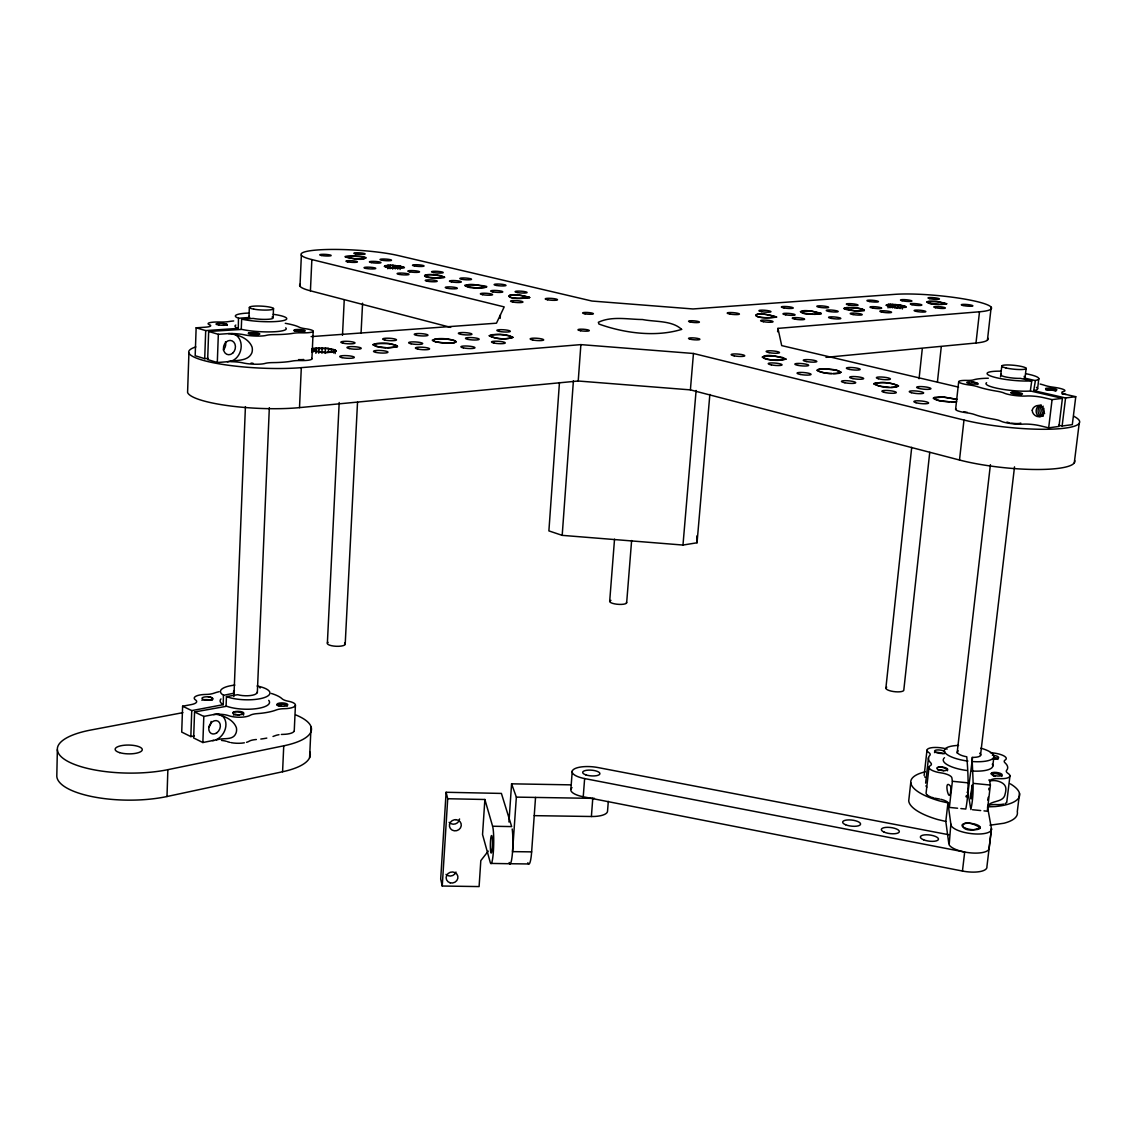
<?xml version="1.0" encoding="UTF-8"?>
<svg xmlns="http://www.w3.org/2000/svg" width="1136" height="1136" viewBox="0 0 1136 1136"><rect width="100%" height="100%" fill="white"/><g stroke="black" fill="none" stroke-linecap="round" stroke-linejoin="round"><path stroke-width="1.5" d="M988.888 789.903L988.888 788.242M57.368 749.703L56.8 776.271A70.815 23.686 0.6 0 0 94.913 797.145A70.815 23.686 0.6 0 0 166.992 796.521L282.58 771.756A67.791 22.18 1.6 0 0 309.844 751.989M166.992 796.521L167.872 769.668L283.744 745.812A67.975 21.584 1.7 0 0 295.658 714.871M188.917 352.941L187.582 392.445A70.318 13.49 2.8 0 0 228.308 405.694A70.318 13.49 2.8 0 0 299.506 407.625L578.224 381.014L690.39 389.875L959.494 460.023A71.014 13.589 6.1 0 0 1036.344 469.495A71.014 13.589 6.1 0 0 1074.642 460.449M219.049 691.71A39.561 12.184 1.8 0 0 216.081 692.491L213.895 693.216A12.269 3.72 1.6 0 1 207.632 694.38L205.687 694.451A13.121 4.019 1.6 0 0 195.491 699.904L196.201 700.472A12.468 3.834 1.4 0 1 191.231 704.604L182.612 706.209L181.717 732.081L190.834 736.582L194.213 735.915M233.689 320.948A41.095 6.83 3 0 0 230.622 321.289L228.379 321.616A12.737 2.087 2.9 0 1 221.903 322.042L219.887 322.013A13.632 2.258 2.9 0 0 209.407 324.711L210.16 325.052A12.95 2.144 2.8 0 1 205.062 327.211L196.145 327.807L195.179 355.738L204.707 358.664L208.215 358.394M190.834 736.582L191.743 710.611L182.612 706.209M204.707 358.664L205.701 330.604L196.145 327.807M268.721 700.344A24.722 7.611 1.8 0 1 256.736 708.608A24.722 7.611 1.8 0 1 226.689 706.251L194.568 711.974L193.645 737.974L202.861 742.532L214.079 740.289M208.669 331.471L207.661 359.558L217.303 362.526L228.918 361.617A14.257 11.587 -74.5 0 0 241.187 346.693A14.257 11.587 -74.5 0 0 229.983 333.501L218.339 334.311L208.669 331.471L241.897 329.397A25.674 4.274 3 0 0 272.399 331.84A25.674 4.274 3 0 0 285.732 327.864M202.861 742.532L203.813 716.418L194.568 711.974M217.303 362.526L218.339 334.311M191.743 710.611L223.238 704.675L223.437 695.189A24.751 7.526 1.9 0 1 234.825 685.107M205.701 330.604L238.276 328.389L238.489 318.194A25.702 4.175 3 0 1 248.699 313.053M226.092 706.01L226.447 696.609L237.651 694.692A11.687 3.564 1.9 0 0 250.417 695.544A11.687 3.564 1.9 0 0 256.906 692.349M241.258 329.241L241.656 319.102L253.243 318.435A12.141 1.974 3 0 0 268.423 319.273A12.141 1.974 3 0 0 272.044 317.058M233.917 696.595L245.419 406.617M248.926 318.208L249.352 307.6M257.332 692.818L269.331 407.668M273.137 317.342L273.506 308.481M299.989 286.229L301.367 255.273M282.58 771.756L283.744 745.812M299.506 407.625L301.31 367.652L580.879 344.62L693.457 353.481L963.981 420.05A71.298 12.595 6 0 0 1051.609 429.152A71.298 12.595 6 0 0 1073.761 416.259M450.694 327.381L310.426 290.816L311.86 259.576A54.571 7.554 3.5 0 1 322.226 249.679A54.571 7.554 3.5 0 1 398.111 255.529L591.927 301.04L693.003 308.964L895.026 294.338A55.011 7.597 5.3 0 1 971.635 300.401A55.011 7.597 5.3 0 1 979.502 311.775L975.994 343.015L825.986 357.343M294.252 730.803L295.431 705.229M311.96 352.259L312.116 348.766L316.135 348.099L328.574 348.511L336.142 350.669L333.601 352.16L325.208 352.529L311.747 350.271L317.881 351.89M311.903 358.877L313.167 331.286M313.635 351.862L313.792 348.369M315.893 353.324L316.135 348.099M318.747 353.197L318.989 347.971M321.914 353.225L322.155 347.999M325.18 353.41L325.421 348.184M328.403 351.99L328.574 348.511M309.588 757.755L311.051 726.642M331.229 352.43L331.4 348.951M333.53 352.969L333.686 349.49M335.148 353.552L335.319 350.073M327.381 642.976L339.195 402.513M342.49 335.333L344.236 299.975M345.188 644.424L357.528 402.201M361.049 333.246L362.583 303.184M387.83 268.778L388.015 265.313L400.284 266.037L404.345 267.599L393.141 268.181L384.28 266.406L388.015 265.313M390.088 268.721L390.273 265.256M392.616 268.778L392.8 265.313M392.886 268.792L393.07 265.327M395.243 268.934L395.427 265.469M397.799 269.189L397.983 265.71M400.099 269.502L400.284 266.037M446.107 792.275L447.712 798.736L484.873 799.488L492.612 826.241L511.669 826.596L501.402 793.425L446.107 792.275L440.697 879.008L442.245 886.023L479.094 886.577L480.812 860.619L488.253 851.12M442.245 886.023L447.712 798.736M500.181 318.336L500.408 314.885M484.873 799.488L482.544 834.52L490.184 862.181A19.298 2.286 -88.8 0 0 493.393 851.262A19.298 2.286 -88.8 0 0 492.612 826.241M508.956 822.01L511.583 783.826L571.181 784.862M511.583 783.826L516.355 797.117L512.549 851.631L531.634 851.872L535.539 797.429M559.452 382.548L548.887 530.895L562.192 535.354L682.977 545.053L697.035 542.781L709.858 394.433M562.192 535.354L573.41 380.773M578.224 381.014L580.879 344.62M570.883 789.193L572.246 771.103M1010.33 783.84A54.883 17.438 7.4 0 1 995.25 806.56L987.525 806.872L991.458 828.755L986.928 866.598A20.42 7.057 7.8 0 1 962.448 871.042L583.237 796.776L584.628 778.572A19.198 6.347 4.5 0 1 573.339 769.612A19.198 6.347 4.5 0 1 597.891 767.538L948.773 834.733M534.232 815.648L591.387 816.5L592.779 798.31L594.44 798.367M609.677 601.384L614.533 539.16M608.314 801.349L607.533 811.175A19.127 6.603 4.5 0 1 593.035 816.5L591.387 816.5M626.66 602.747L631.616 540.537M690.39 389.875L693.457 353.481M682.977 545.053L696.112 390.472M777.635 331.769L777.947 328.375L979.502 311.775M888.025 307.899L888.38 304.434L900.45 305.144L906.23 306.848L896.915 307.572L885.966 305.257L888.38 304.434M889.999 307.828L890.354 304.349M892.356 307.856L892.711 304.391M894.941 308.012L895.296 304.547M897.298 308.239L897.667 304.775L905.42 306.337M897.568 308.268L897.937 304.803M900.095 308.609L900.45 305.144M902.311 309.02L902.68 305.541M885.853 688.373L911.711 447.343M919.067 378.742L922.276 348.823M929.745 452.327L903.83 689.836A9.06 2.584 6.5 0 1 893.208 691.497A9.06 2.584 6.5 0 1 886.719 687.138M937.427 381.952L941.275 346.764M910.745 782.633L908.729 800.823A54.784 17.778 7.5 0 0 937.74 819.539L945.805 821.442L948.816 843.622M955.617 409.301L958.685 381.71M924.136 775.505L926.976 750.214M959.494 460.023L963.981 420.05M925.641 783.13L928.51 757.627M929.007 767.269L926.096 793.056A13.291 4.274 7.2 0 0 926.678 794.447M987.44 340.133L991.174 307.189M945.805 821.442L947.935 802.911L939.855 801.022A54.883 17.438 7.4 0 1 925.229 771.841M947.154 749.078A12.226 3.706 7.1 0 1 945.947 748.809L945.308 748.652A13.064 3.99 7 0 0 930.881 747.829A13.064 3.99 7 0 0 928.013 751.961L928.95 752.643A12.354 3.806 6.9 0 1 929.745 755.454L929.007 756.406A39.93 12.297 7.3 0 0 929.631 761.617L930.64 762.753A12.496 3.891 6.9 0 1 930.938 765.195L930.228 765.707A13.334 4.161 7.1 0 0 940.722 772.821L942.667 773.147A12.695 4.004 7.1 0 1 951.883 777.876L952.38 781.284L949.369 807.412L957.577 808.236M957.108 753.111L990.407 464.681M1000.546 376.74L1001.767 366.19M947.935 802.911L950.846 824.097L949.156 844.9A20.448 6.93 7.7 0 0 971.82 852.98A20.448 6.93 7.7 0 0 989.186 847.712L991.458 828.755M960.857 808.562L965.785 809.045C969.178 791.948 968.199 773.147 966.764 756.789A11.8 3.593 7.2 0 1 958.244 750.882M979.715 753.211A11.8 3.593 7.2 0 1 972.601 757.371L968.014 792.388L970.556 807.838M970.84 809.556C974.802 792.076 972.473 774.709 972.118 757.357M962.448 871.042L964.691 852.043L584.628 778.572M980.496 755.412L1014.519 466.853M1025.098 377.109L1026.149 368.32M986.602 382.733A25.943 4.303 5.8 0 0 999.538 388.768A25.943 4.303 5.8 0 0 1030.309 391.04L1031.758 380.858L1020.426 378.387A12.269 1.988 5.8 0 1 1005.729 376.967A12.269 1.988 5.8 0 1 1001.469 374.241M1058.724 425.205L1062.132 426.014L1072.313 424.637L1075.764 396.691L1065.568 397.955L1033.717 390.642L1035.436 380.418A25.958 4.203 5.8 0 0 1025.751 373.687M988.916 780.105A13.845 1.306 -85.1 0 1 989.555 780.617L990.393 785.061L987.269 811.203L983.989 810.877M992.765 766.161L993.872 756.817M1037.594 388.796L1038.787 378.714M1048.67 427.846L1052.078 399.616L1062.401 398.353L1058.979 426.44L1048.67 427.846L1039.965 425.744A13.263 2.386 6.1 0 0 1024.53 424.083L1022.94 424.154A13.93 2.485 6 0 1 1000.887 421.144L999.865 420.703A13.149 2.371 5.9 0 0 993.531 419.156L990.251 418.573A41.393 7.299 5.9 0 1 976.733 415.293L974.631 414.569A13.021 2.329 5.8 0 0 967.119 412.851L965.032 412.553A13.675 2.414 5.8 0 1 955.93 408.832M1006.794 802.016L1009.975 775.732M1062.132 426.014L1065.568 397.955M1019.517 793.468L1017.288 811.7A54.784 17.778 7.5 0 1 1003.912 823.245L989.939 825.219M1074.301 462.806L1079.2 423.288M988.263 797.245L987.709 800.099M966.566 795.498L966.182 796.961M989.74 781.213C994.142 779.239 1005.417 781.71 1005.857 788.313A10.806 5.68 -71.3 0 1 1005.204 793.695C1003.784 802.825 992.821 799.9 987.866 805.538M864.311 310.469L862.764 309.219L856.203 308.012L846.448 307.629L843.878 308.481L854.84 310.852L864.311 310.469L857.992 311.008M990.351 780.304L990.521 780.077A12.766 4.004 7.6 0 1 998.956 778.629L999.595 778.657A13.405 4.161 7.5 0 0 1008.086 773.431L1007.178 772.75A12.61 3.891 7.7 0 1 1006.652 770.279L1007.305 769.299A39.93 12.297 7.3 0 0 1006.184 764.031L1005.09 762.895A12.468 3.791 7.6 0 1 1004.962 760.14L1005.232 759.97A13.121 3.99 7.4 0 0 1003.287 755.582A13.121 3.99 7.4 0 0 990.436 752.714M455.564 342.362C456.473 338.4 431.069 336.881 433.327 341.112C440.001 343.171 447.186 343.484 454.102 342.745C457.822 341.979 448.223 343.768 446.917 343.086M905.875 307.302L899.996 307.728M864.354 310.398C857.311 305.073 827.548 308.197 856.7 310.966M312.116 348.766L327.324 348.369L334.737 349.831L336.242 351.01L335.447 351.649M455.706 342.263L456.303 341.68L454.599 340.559L447.243 339.167L435.713 338.997L432.262 340.218L435.855 341.879L445.355 343.029M273.009 736.483L275.153 735.702A12.425 4.004 2 0 1 278.987 734.722M396.805 346.863L397.501 346.253L395.882 345.103L388.498 343.668L376.641 343.498L372.92 344.762L376.399 346.48L386.041 347.659M396.72 346.906L387.632 347.715M444.119 277.511C440.569 272.455 408.25 275.168 435.23 277.979M335.347 351.691L325.862 352.543M384.749 265.781C384.536 268.281 392.46 267.769 395.001 268.281M385.274 265.639L392.289 265.299M444.048 277.553L436.565 278.036M203.813 716.418L215.059 714.274A13.817 10.65 -62.4 0 1 225.936 724.385A13.817 10.65 -62.4 0 1 215.272 739.99M182.868 712.655L91.065 729.979A71.014 23.061 0.8 0 0 68.643 761.816A71.014 23.061 0.8 0 0 167.872 769.668M223.607 695.289L234.3 693.13A11.687 3.564 1.9 0 1 234.456 690.518M213.582 714.587L217.303 714.26A12.652 3.976 1.6 0 1 228.279 715.538L228.734 715.708A13.305 4.146 1.7 0 0 250.09 715.339L251.141 714.828A12.567 3.948 1.9 0 1 257.46 713.607L260.669 713.323A39.561 12.184 1.8 0 0 274.145 710.71L276.289 709.957A12.453 3.891 2.1 0 1 283.744 708.694L284.44 708.679A13.078 4.047 2.1 0 0 295.161 705.868A13.078 4.047 2.1 0 0 289.453 701.452L287.649 701.082A12.226 3.749 2.2 0 1 282.111 698.796L280.904 697.788A39.561 12.184 1.8 0 0 271.376 693.457M1033.717 390.642L1034.229 390.543A25.943 4.303 5.8 0 0 1036.43 387.348M216.323 740.132C222.812 737.108 233.093 741.325 236.089 732.89A10.863 10.224 6.9 0 0 236.316 727.48C233.363 719.798 224.317 715.936 216.763 714.359M227.385 361.745C235.535 359.729 247.833 361.986 251.837 352.913A11.332 11.005 25.6 0 0 252.064 347.062C248.656 338.13 237.325 334.14 228.45 333.629M231.744 333.643L232.298 333.572A13.163 2.229 2.9 0 1 243.729 334.694L244.197 334.793A13.817 2.329 3 0 0 266.349 335.347L267.443 335.106A13.064 2.215 3.1 0 1 273.961 334.637L277.283 334.595A41.095 6.83 3 0 0 291.214 333.615L293.429 333.26A12.936 2.187 3.2 0 1 301.139 332.82L301.864 332.834A13.589 2.272 3.2 0 0 312.911 331.641A13.589 2.272 3.2 0 0 306.89 328.943L305.016 328.673A12.695 2.102 3.2 0 1 299.222 327.196L297.944 326.586A41.095 6.83 3 0 0 287.976 323.803L285.278 323.306M212.602 740.615L214.321 740.416M1031.758 380.858L1031.516 380.887A25.958 4.203 5.8 0 1 992.239 376.57A25.958 4.203 5.8 0 1 1001.072 371.16M1062.813 393.752L1075.764 396.691M311.108 336.611L496.46 323.192L504.199 306.905L311.86 259.576M238.674 318.25L249.735 317.441A12.141 1.974 3 0 1 249.352 316.206M988.32 378.231L985.523 378.302A41.507 6.887 5.8 0 0 974.944 379.467L973.538 379.864A12.808 2.116 5.7 0 1 967.418 380.418L966.75 380.404A13.703 2.286 5.7 0 0 958.713 381.838A13.703 2.286 5.7 0 0 968.142 384.82L970.243 385.104A13.05 2.201 5.7 0 1 977.784 386.765L979.899 387.447A41.507 6.887 5.8 0 0 993.46 390.614L996.755 391.182A13.192 2.229 5.8 0 1 1003.116 392.658L1004.139 393.084A13.959 2.343 5.9 0 0 1026.277 396.024L1027.867 395.953A13.305 2.258 6 0 1 1043.345 397.6L1052.078 399.616M1045.702 389.506L1050.246 389.776A5.652 1.69 7.3 0 1 1055.827 391.295M509.595 863.729L528.538 863.956M516.355 797.117L592.793 798.367M490.738 863.417L509.766 863.729M967.02 792.246L967.943 792.275M949.511 401.832L939.032 400.568L933.38 398.026L943.42 396.961L957.265 399.46M951.073 401.888C968.397 400.823 940.423 403.905 933.409 398.381L934.502 397.344L941.545 396.876L956.711 399.261M324.229 352.472L319.372 352.089M831.751 373.474C817.111 373.346 809.471 367.283 830.132 369.314C837.26 369.243 847.797 374.056 833.256 373.531M889.36 387.348L879.179 386.112L873.911 383.698C881.635 381.398 890.88 382.704 898.335 385.729L896.389 387.149L890.894 387.404M813.191 314.345L804.572 313.366L800.369 311.591L811.928 311.207L821.229 313.706L814.498 314.402M939.387 304.519L931.094 303.582L926.635 301.935L937.228 301.594L946.629 303.923L940.608 304.562M476.935 288.019C436.934 282.282 510.731 285.846 478.284 288.075M898.746 307.686C886.407 307.671 880.386 302.985 897.397 304.746M356.164 258.937C318.904 253.782 389.847 257.134 357.457 258.994M393.581 265.355L404.402 267.457L396.308 268.352M972.899 761.574L973.822 761.631A24.978 7.611 7.2 0 0 993.617 757.556A24.978 7.611 7.2 0 0 980.879 748.184M971.805 770.989L972.714 771.046A24.949 7.682 7.3 0 0 992.296 764.159M1051.964 390.244L1045.688 389.605M298.796 331.329L294.11 330.846L300.373 331.13A5.566 1.69 2 0 1 304.604 332.252M952.38 781.284L968.838 782.931M973.907 783.428L990.393 785.061M972.473 809.727L980.695 810.55M967.9 761.077L967.56 761.035A24.978 7.611 7.2 0 1 944.754 752.202A24.978 7.611 7.2 0 1 958.571 745.415M966.807 770.492L966.466 770.449A24.949 7.682 7.3 0 1 943.462 759.033M230.679 361.603L231.233 361.688A13.121 2.371 2.8 0 1 242.621 362.81L243.09 362.924A13.788 2.471 2.9 0 0 265.185 363.406L266.278 363.137A13.036 2.357 3 0 1 272.782 362.611L276.105 362.554A40.981 7.242 2.9 0 0 289.992 361.447L292.193 361.063A12.908 2.315 3.1 0 1 299.89 360.552L300.614 360.566A13.547 2.4 3.1 0 0 311.718 358.365M939.699 799.062L937.768 798.722A13.291 4.274 7.2 0 1 935.056 798.21M1065.994 394.448L1064.418 394.107A14.2 11.573 83.9 0 0 1061.99 393.865M1034.924 380.503L1024.147 377.961A12.269 1.988 5.8 0 0 1024.118 376.371M1030.551 391.011L1062.401 398.353M958.557 387.135L781.696 345.6L777.947 328.375M241.656 319.102L242.295 319.244A25.702 4.175 3 0 0 281.359 320.963A25.702 4.175 3 0 0 273.222 314.303M238.276 328.389L238.106 328.332A25.674 4.274 3 0 1 235.819 325.081M227.257 741.567L227.711 741.737A13.263 4.274 1.6 0 0 229.841 742.362M226.447 696.609L227.058 696.837A24.751 7.526 1.9 0 0 264.716 697.461A24.751 7.526 1.9 0 0 257.091 686.002M223.238 704.675L223.068 704.576A24.722 7.611 1.8 0 1 220.966 698.938M1063.765 393.837L1063.466 393.652A13.107 2.173 6.1 0 1 1063.012 391.622L1063.339 391.551A13.788 2.272 6 0 0 1053.583 387.234L1051.567 386.95A12.879 2.102 6 0 1 1045.234 385.516L1043.075 384.834A41.507 6.887 5.8 0 0 1040.107 384.025M991.316 828.74L991.501 829.323A20.491 6.788 7.6 0 1 973.24 833.824A20.491 6.788 7.6 0 1 951.343 825.929L950.846 824.097M696.95 535.865L697.035 542.781M344.591 643.075A8.989 2.57 2.6 0 1 336.242 646.285A8.989 2.57 2.6 0 1 328.006 642.351M626.419 602.151A8.52 2.258 4.5 0 1 616.834 604.21A8.52 2.258 4.5 0 1 610.941 600.362M459.569 818.957A5.936 5.538 -16.9 0 1 449.132 822.35M455.976 872.065A5.907 5.467 -16.6 0 1 446.008 874.379M512.18 828.996A19.269 2.428 -88.8 0 1 512.364 853.889A19.269 2.428 -88.8 0 1 509.169 862.494M531.634 851.872A19.241 2.769 -89.1 0 1 527.857 862.721M583.237 796.776A19.156 6.475 4.5 0 1 572.019 787.631M925.173 777.308A13.021 4.104 7.1 0 1 924.704 776.854M926.749 787.234A39.831 12.652 7.4 0 1 925.954 785.828M933.778 797.898A13.291 4.274 7.2 0 1 931.392 797.174M930.327 796.762A13.291 4.274 7.2 0 1 927.161 794.93M940.949 799.332A12.666 4.118 7.2 0 1 948.106 802.541M948.503 802.996A12.666 4.118 7.2 0 1 948.887 803.905M987.951 805.736A12.737 4.118 7.7 0 1 990.237 804.97M991.203 804.799A12.737 4.118 7.7 0 1 995.846 804.558L996.485 804.586A13.362 4.274 7.6 0 0 1003.557 804.075M1006.595 802.428A13.362 4.274 7.6 0 1 1005.161 803.535M944.073 758.152A24.949 7.682 7.3 0 1 944.513 757.74M992.339 755.199A5.453 1.661 7.4 0 1 998.629 757.414A5.453 1.661 7.4 0 1 993.517 758.649M944.556 753.069A5.424 1.661 7 0 1 936.447 752.586A5.424 1.661 7 0 1 936.476 750.03A5.424 1.661 7 0 1 944.584 751.379M966.48 795.839A5.481 0.795 87.8 0 1 966.367 796.364M993.091 775.05A5.51 1.136 12.6 0 1 992.495 773.304A5.51 1.136 12.6 0 1 1000.063 774.78A5.495 2.258 2.1 0 1 1001.895 776.456M993.432 776.2A5.495 1.136 12.6 0 1 995.321 776.456M938.279 767.212A5.481 2.158 13.8 0 1 944.286 767.936A5.481 2.158 13.8 0 1 947.481 770.762M937.953 770.08A5.467 2.158 13.8 0 1 943.803 770.748M934.488 752.614A5.353 1.093 12.3 0 1 937.796 752.387A5.353 1.093 12.3 0 1 943.178 753.708M944.556 753.523A5.353 2.158 1.4 0 1 944.201 753.75M943.491 750.896A5.353 2.158 1.4 0 1 944.527 751.45M993.574 757.087A5.382 2.073 14.1 0 1 997.962 759.444M997.238 758.507A5.382 1.179 1.1 0 1 993.375 758.834M294.11 731.229A13.05 4.161 2 0 1 283.29 734.367L282.594 734.396A12.425 4.004 2 0 0 281.345 734.452M266.804 738.088A39.448 12.524 1.7 0 1 260.826 739.053M256.367 739.508A12.539 4.061 1.8 0 0 250.062 740.771L249.011 741.297A13.263 4.274 1.6 0 1 246.526 742.305M221.534 740.431A12.624 4.09 1.5 0 1 226.263 741.268M244.339 742.802A13.263 4.274 1.6 0 1 231.034 742.632M211.111 721.417A7.001 5.424 -62.3 0 1 208.74 727.281M259.42 687.564A12.908 3.919 1.9 0 1 260.414 687.862M232.994 712.627A5.453 1.803 10.1 0 1 239.227 712.144A5.453 1.803 10.1 0 1 243.587 714.942A5.467 1.576 -6.5 0 1 243.416 715.155M233.434 715.069A5.453 1.818 10.1 0 1 239.44 715.098M201.924 700.33A5.382 0.937 3 0 1 208.243 699.719A5.382 2.343 0 0 1 210.913 700.316M208.357 696.879A5.382 2.343 0 0 1 212.063 700.287M281.543 706.194A5.368 0.937 3.3 0 1 277.056 704.874A5.368 0.937 3.3 0 1 283.134 704.419A5.368 2.357 0.8 0 1 287.323 705.996M225.468 341.794A7.228 5.893 -74.5 0 1 223.281 349.987M248.557 333.217A5.68 1.065 11 0 1 252.746 333.132A5.68 1.065 11 0 1 258.497 334.609M222.684 323.476A5.595 1.676 1.5 0 1 227.214 325.421M1042.692 415.591A5.68 4.303 -85.4 0 1 1036.77 414.044A5.68 4.303 -85.4 0 1 1038.205 406.191A5.666 4.771 70.5 0 1 1041.272 405.225M1043.487 414.825A5.666 4.303 -85.3 0 1 1043.189 406.163M1044.595 413.632A5.666 4.303 -85.3 0 1 1043.885 408.335M1041.513 406.148A5.666 4.303 -85.4 0 0 1040.022 411.956A5.666 4.303 -85.4 0 0 1043.331 415.989A5.68 4.303 -85.4 0 1 1038.347 413.035A5.68 4.303 -85.4 0 1 1040.079 405.95A5.652 4.771 70.4 0 1 1041.101 405.311M1011.125 392.9A5.723 0.838 13.9 0 1 1014.746 392.843A5.723 0.838 13.9 0 1 1021.307 394.788M971.72 382.051A5.623 1.69 6.7 0 1 977.798 384.55M987.667 337.988A54.84 8.222 5.4 0 1 975.994 343.015M310.426 290.816A54.4 8.165 3.4 0 1 300.245 284.099M301.31 367.652A70.588 12.482 2.9 0 1 214.264 362.938A70.588 12.482 2.9 0 1 195.832 346.934M252.987 363.25A7.583 1.363 2.9 0 1 251.028 363.108M303.752 359.487A7.455 1.321 3.1 0 1 298.541 359.615M1020.781 423.061A7.654 1.377 6 0 1 1011.636 423.16M1009.776 422.848A7.654 1.377 6 0 1 1006.894 422.067M967.332 412.396A7.512 1.335 5.8 0 1 963.939 411.715M1032.226 410.266C1032.07 414.47 1037.338 418.133 1041.201 416.259A5.737 4.629 83.8 0 0 1042.294 407.157C1039.383 403.564 1032.922 405.978 1032.226 410.266M345.727 256.75C369.243 263.822 373.219 253.655 345.727 256.75M970.783 795.725L970.982 799.006L972.175 785.019L970.783 795.725M950.875 786.637C950.548 810.948 942.156 775.59 950.875 786.637M980.283 827.633C957.975 837.303 956.256 813.376 980.283 827.633M946.6 303.71C921.878 307.032 919.89 296.354 946.6 303.71M898.505 385.97C891.476 389.009 880.996 387.333 873.896 384.025L874.081 383.499C881.962 381.767 891.249 382.406 898.505 385.97M840.952 372.182C833.923 374.994 823.827 373.574 816.869 370.293L819.965 369.086L828.258 369.143L836.934 370.421L840.952 372.182M821.271 313.465C794.604 317.228 794.078 305.456 821.271 313.465M512.79 337.278C505.847 339.962 496.105 338.982 489.275 335.844L492.47 334.651L500.635 334.595L509.042 335.674L512.79 337.278M785.757 358.962C778.756 361.546 769.001 360.368 762.185 357.116L765.394 355.98L773.588 356.051L782.008 357.286L785.757 358.962M529.561 297.433C502.51 301.778 501.998 289.637 529.561 297.433M776.527 316.944C749.178 320.863 749.107 308.722 776.527 316.944M681.614 329.397C655.699 337.335 624.402 333.217 598.913 324.044L598.36 322.283C611.779 315.865 628.08 319.429 642.536 319.528C655.131 322.07 671.987 320.253 681.614 329.397M512.776 337.491C505.563 339.579 495.722 339.323 489.304 335.645C496.546 333.586 506.301 333.828 512.776 337.491M529.561 297.589C501.061 301.452 503.475 289.524 529.561 297.589M397.415 346.466C389.946 348.553 379.31 348.681 373.006 344.549C380.503 342.504 391.025 342.362 397.415 346.466M486.307 287.238C458.078 290.887 460.904 279.428 486.307 287.238M785.686 359.26C752.998 363.335 758.28 348.922 785.686 359.26M444.588 277.241C416.614 280.706 419.851 269.686 444.588 277.241M776.456 317.185C746.906 320.295 751.45 308.566 776.456 317.185M455.905 819.667L454.357 819.78A5.978 5.566 -17 0 0 450.438 828.613A5.978 5.566 -17 0 0 460.463 827.917A5.978 5.566 -17 0 0 455.905 819.667M253.782 309.148A12.155 1.931 3.1 0 0 273.421 308.978A12.155 1.931 3.1 0 0 257.119 306.024A12.155 1.931 3.1 0 0 253.782 309.148M1005.999 367.95A12.283 1.945 5.8 0 0 1025.964 368.802A12.283 1.945 5.8 0 0 1009.932 365.011A12.283 1.945 5.8 0 0 1005.999 367.95M450.154 882.828A5.95 5.51 -16.7 0 0 457.822 876.168A5.95 5.51 -16.7 0 0 448.095 873.513A5.95 5.51 -16.7 0 0 450.154 882.828M492.129 849.359A8.676 1.022 -88.8 0 0 491.703 835.613A8.676 1.022 -88.8 0 0 490.383 847.768A8.676 1.022 -88.8 0 0 492.129 849.359M585.722 774.823A8.634 2.854 4.5 0 0 599.78 774.127A8.634 2.854 4.5 0 0 588.405 770.123A8.634 2.854 4.5 0 0 585.722 774.823M845.567 824.736A9.003 3.039 6.7 0 0 860.364 824.679A9.003 3.039 6.7 0 0 848.947 819.908A9.003 3.039 6.7 0 0 845.567 824.736M884.135 832.12A9.074 3.067 7 0 0 899.087 832.234A9.074 3.067 7 0 0 887.77 827.32A9.074 3.067 7 0 0 884.135 832.12M923.611 839.802A9.131 3.096 7.4 0 0 938.35 839.632A9.131 3.096 7.4 0 0 926.294 834.79A9.131 3.096 7.4 0 0 923.611 839.802M939.046 769.867A5.538 1.732 7.1 0 0 947.708 769.583A5.538 1.732 7.1 0 0 939.955 766.97A5.538 1.732 7.1 0 0 939.046 769.867M993.56 775.263A5.566 1.732 7.5 0 0 1002.179 774.993A5.566 1.732 7.5 0 0 994.284 772.352A5.566 1.732 7.5 0 0 993.56 775.263M964.592 827.846A9.216 3.053 7.6 0 0 979.97 828.385A9.216 3.053 7.6 0 0 968.98 823.231A9.216 3.053 7.6 0 0 964.592 827.846M204.452 699.804A5.453 1.676 1.6 0 0 212.815 698.668A5.453 1.676 1.6 0 0 204.849 696.922A5.453 1.676 1.6 0 0 204.452 699.804M235.422 714.459A5.524 1.718 1.7 0 0 243.828 713.266A5.524 1.718 1.7 0 0 235.706 711.477A5.524 1.718 1.7 0 0 235.422 714.459M279.598 705.953A5.424 1.676 2.1 0 0 287.806 704.803A5.424 1.676 2.1 0 0 279.726 703.042A5.424 1.676 2.1 0 0 279.598 705.953M216.919 732.72A7.029 5.424 -62.4 0 0 217.984 721.161A7.029 5.424 -62.4 0 0 208.783 728.02A7.029 5.424 -62.4 0 0 216.919 732.72M119.621 752.628A13.589 4.416 0.8 0 0 142 750.527A13.589 4.416 0.8 0 0 124.506 745.216A13.589 4.416 0.8 0 0 119.621 752.628M218.708 324.981A5.666 0.937 2.9 0 0 227.356 324.64A5.666 0.937 2.9 0 0 219.049 323.362A5.666 0.937 2.9 0 0 218.708 324.981M251.113 334.339A5.737 0.966 3 0 0 259.817 333.97A5.737 0.966 3 0 0 251.34 332.663A5.737 0.966 3 0 0 251.113 334.339M296.482 331.073A5.637 0.937 3.2 0 0 305.243 330.832A5.637 0.937 3.2 0 0 297.149 329.483A5.637 0.937 3.2 0 0 296.482 331.073M232.695 353.154A7.256 5.907 -74.5 0 0 232.17 340.885A7.256 5.907 -74.5 0 0 223.437 348.695A7.256 5.907 -74.5 0 0 232.695 353.154M1013.624 393.851A5.794 0.98 5.9 0 0 1022.485 393.965A5.794 0.98 5.9 0 0 1014.065 392.204A5.794 0.98 5.9 0 0 1013.624 393.851M1048.201 389.747A5.723 0.951 6 0 0 1056.892 389.847A5.723 0.951 6 0 0 1048.514 388.129A5.723 0.951 6 0 0 1048.201 389.747M969.193 383.514A5.694 0.951 5.7 0 0 977.982 383.641A5.694 0.951 5.7 0 0 969.803 381.937A5.694 0.951 5.7 0 0 969.193 383.514M690.134 321.971A5.495 0.852 4.6 0 0 699.279 322.297A5.495 0.852 4.6 0 0 692.548 320.735A5.495 0.852 4.6 0 0 690.134 321.971M580.595 330.746A5.723 0.923 4.2 0 0 589.328 330.633A5.723 0.923 4.2 0 0 580.979 329.17A5.723 0.923 4.2 0 0 580.595 330.746M761.56 311.662A6.106 0.909 4.8 0 0 770.989 311.733A6.106 0.909 4.8 0 0 762.185 310.142A6.106 0.909 4.8 0 0 761.56 311.662M729.837 314.047A6.177 0.923 4.7 0 0 739.437 314.118A6.177 0.923 4.7 0 0 730.59 312.514A6.177 0.923 4.7 0 0 729.837 314.047M763.406 321.687A6.262 0.951 4.9 0 0 773.076 321.744A6.262 0.951 4.9 0 0 764.031 320.082A6.262 0.951 4.9 0 0 763.406 321.687M963.072 305.513A5.822 0.795 5.4 0 0 972.728 306.024A5.822 0.795 5.4 0 0 965.501 304.391A5.822 0.795 5.4 0 0 963.072 305.513M929.731 298.669A5.751 0.781 5.3 0 0 939.287 299.18A5.751 0.781 5.3 0 0 932.244 297.575A5.751 0.781 5.3 0 0 929.731 298.669M935.453 307.7A5.879 0.824 5.3 0 0 945.237 308.211A5.879 0.824 5.3 0 0 938.009 306.55A5.879 0.824 5.3 0 0 935.453 307.7M902.069 300.742A5.808 0.809 5.2 0 0 911.754 301.267A5.808 0.809 5.2 0 0 904.71 299.634A5.808 0.809 5.2 0 0 902.069 300.742M915.758 311.292A5.964 0.852 5.3 0 0 925.684 311.818A5.964 0.852 5.3 0 0 918.413 310.114A5.964 0.852 5.3 0 0 915.758 311.292M911.952 304.718A5.865 0.824 5.3 0 0 921.722 305.243A5.865 0.824 5.3 0 0 914.579 303.582A5.865 0.824 5.3 0 0 911.952 304.718M869.665 301.551A5.85 0.824 5.1 0 0 878.483 301.651A5.85 0.824 5.1 0 0 869.835 300.145A5.85 0.824 5.1 0 0 869.665 301.551M872.732 308.083A5.95 0.852 5.2 0 0 881.706 308.168A5.95 0.852 5.2 0 0 872.902 306.635A5.95 0.852 5.2 0 0 872.732 308.083M881.394 311.974A6.007 0.866 5.2 0 0 891.433 312.499A6.007 0.866 5.2 0 0 884.206 310.795A6.007 0.866 5.2 0 0 881.394 311.974M849.117 305.059A5.921 0.838 5.1 0 0 858.092 305.144A5.921 0.838 5.1 0 0 849.387 303.624A5.921 0.838 5.1 0 0 849.117 305.059M853.065 314.573A6.063 0.88 5.1 0 0 862.252 314.644A6.063 0.88 5.1 0 0 853.321 313.067A6.063 0.88 5.1 0 0 853.065 314.573M829.01 311.463A6.035 0.88 5 0 0 838.212 311.534A6.035 0.88 5 0 0 829.365 309.972A6.035 0.88 5 0 0 829.01 311.463M819.525 307.288A5.978 0.866 5 0 0 828.655 307.373A5.978 0.866 5 0 0 819.908 305.825A5.978 0.866 5 0 0 819.525 307.288M831.495 318.407A6.149 0.909 5.1 0 0 840.839 318.463A6.149 0.909 5.1 0 0 831.822 316.845A6.149 0.909 5.1 0 0 831.495 318.407M784.025 307.941A6.035 0.88 4.9 0 0 793.297 308.026A6.035 0.88 4.9 0 0 784.55 306.464A6.035 0.88 4.9 0 0 784.025 307.941M785.7 314.814A6.134 0.909 4.9 0 0 795.129 314.885A6.134 0.909 4.9 0 0 786.226 313.28A6.134 0.909 4.9 0 0 785.7 314.814M585.04 313.848A5.481 0.852 4.2 0 0 593.418 313.777A5.481 0.852 4.2 0 0 585.381 312.414A5.481 0.852 4.2 0 0 585.04 313.848M690.177 339.21A5.737 0.923 4.6 0 0 699.719 339.55A5.737 0.923 4.6 0 0 692.704 337.861A5.737 0.923 4.6 0 0 690.177 339.21M795.129 319.173A6.191 0.923 5 0 0 804.629 319.23A6.191 0.923 5 0 0 795.626 317.597A6.191 0.923 5 0 0 795.129 319.173M384.877 340.047A7.015 1.193 3.5 0 0 396.393 340.09A7.015 1.193 3.5 0 0 387.319 338.187A7.015 1.193 3.5 0 0 384.877 340.047M343.115 343.2A7.128 1.221 3.3 0 0 354.858 343.228A7.128 1.221 3.3 0 0 345.784 341.283A7.128 1.221 3.3 0 0 343.115 343.2M375.959 352.416A7.228 1.25 3.4 0 0 387.816 352.43A7.228 1.25 3.4 0 0 378.515 350.428A7.228 1.25 3.4 0 0 375.959 352.416M417.878 349.093A7.114 1.221 3.6 0 0 429.493 349.107A7.114 1.221 3.6 0 0 420.206 347.147A7.114 1.221 3.6 0 0 417.878 349.093M499.371 331.428A6.731 1.093 3.9 0 0 510.234 331.471A6.731 1.093 3.9 0 0 501.217 329.667A6.731 1.093 3.9 0 0 499.371 331.428M460.804 334.325A6.816 1.122 3.8 0 0 471.88 334.367A6.816 1.122 3.8 0 0 462.849 332.536A6.816 1.122 3.8 0 0 460.804 334.325M494.032 343.058A6.915 1.164 3.9 0 0 505.208 343.072A6.915 1.164 3.9 0 0 495.949 341.183A6.915 1.164 3.9 0 0 494.032 343.058M532.699 339.991A6.816 1.136 4.1 0 0 543.647 340.019A6.816 1.136 4.1 0 0 534.417 338.159A6.816 1.136 4.1 0 0 532.699 339.991M411.09 343.782A7.043 1.193 3.6 0 0 422.592 343.81A7.043 1.193 3.6 0 0 413.419 341.879A7.043 1.193 3.6 0 0 411.09 343.782M416.6 335.347A6.901 1.15 3.6 0 0 427.86 335.39A6.901 1.15 3.6 0 0 418.857 333.53A6.901 1.15 3.6 0 0 416.6 335.347M467.904 339.38A6.887 1.15 3.8 0 0 479.094 339.423A6.887 1.15 3.8 0 0 469.949 337.548A6.887 1.15 3.8 0 0 467.904 339.38M463.431 347.9A7.029 1.193 3.8 0 0 474.848 347.928A7.029 1.193 3.8 0 0 465.533 345.983A7.029 1.193 3.8 0 0 463.431 347.9M342.064 357.627A7.356 1.292 3.3 0 0 354.191 357.627A7.356 1.292 3.3 0 0 344.833 355.596A7.356 1.292 3.3 0 0 342.064 357.627M349.235 348.567A7.199 1.25 3.3 0 0 361.092 348.582A7.199 1.25 3.3 0 0 351.904 346.608A7.199 1.25 3.3 0 0 349.235 348.567M381.966 260.243A5.765 0.795 3.6 0 0 391.423 260.4A5.765 0.795 3.6 0 0 383.996 259.008A5.765 0.795 3.6 0 0 381.966 260.243M347.73 261.891A5.836 0.824 3.5 0 0 357.357 262.047A5.836 0.824 3.5 0 0 349.916 260.641A5.836 0.824 3.5 0 0 347.73 261.891M321.502 255.515A5.779 0.795 3.4 0 0 331.045 255.671A5.779 0.795 3.4 0 0 323.76 254.308A5.779 0.795 3.4 0 0 321.502 255.515M355.625 253.953A5.694 0.781 3.5 0 0 365.011 254.123A5.694 0.781 3.5 0 0 357.726 252.76A5.694 0.781 3.5 0 0 355.625 253.953M461.827 279.3A5.95 0.866 3.8 0 0 471.497 279.428A5.95 0.866 3.8 0 0 463.602 277.951A5.95 0.866 3.8 0 0 461.827 279.3M427.306 281.245A6.035 0.88 3.7 0 0 437.147 281.373A6.035 0.88 3.7 0 0 429.252 279.868A6.035 0.88 3.7 0 0 427.306 281.245M399.148 274.401A5.964 0.852 3.6 0 0 408.917 274.529A5.964 0.852 3.6 0 0 401.178 273.066A5.964 0.852 3.6 0 0 399.148 274.401M433.569 272.555A5.893 0.838 3.8 0 0 443.168 272.697A5.893 0.838 3.8 0 0 435.443 271.248A5.893 0.838 3.8 0 0 433.569 272.555M547.609 299.776A6.163 0.923 4.1 0 0 557.492 299.876A6.163 0.923 4.1 0 0 549.1 298.285A6.163 0.923 4.1 0 0 547.609 299.776M512.861 302.048A6.248 0.951 4 0 0 522.929 302.133A6.248 0.951 4 0 0 514.523 300.529A6.248 0.951 4 0 0 512.861 302.048M482.573 294.678A6.177 0.923 3.9 0 0 492.555 294.778A6.177 0.923 3.9 0 0 484.334 293.216A6.177 0.923 3.9 0 0 482.573 294.678M517.235 292.52A6.092 0.909 4 0 0 527.047 292.634A6.092 0.909 4 0 0 518.84 291.086A6.092 0.909 4 0 0 517.235 292.52M492.868 291.881A6.106 0.909 3.9 0 0 502.751 291.98A6.106 0.909 3.9 0 0 494.572 290.433A6.106 0.909 3.9 0 0 492.868 291.881M451.517 281.913A6.007 0.88 3.8 0 0 461.287 282.04A6.007 0.88 3.8 0 0 453.363 280.535A6.007 0.88 3.8 0 0 451.517 281.913M496.262 285.42A6.007 0.88 3.9 0 0 505.96 285.534A6.007 0.88 3.9 0 0 497.923 284.028A6.007 0.88 3.9 0 0 496.262 285.42M447.343 288.303A6.12 0.909 3.8 0 0 457.283 288.416A6.12 0.909 3.8 0 0 449.231 286.883A6.12 0.909 3.8 0 0 447.343 288.303M414.484 265.98A5.808 0.809 3.7 0 0 423.984 266.122A5.808 0.809 3.7 0 0 416.401 264.716A5.808 0.809 3.7 0 0 414.484 265.98M365.934 268.437A5.907 0.838 3.5 0 0 375.661 268.579A5.907 0.838 3.5 0 0 368.078 267.145A5.907 0.838 3.5 0 0 365.934 268.437M409.826 271.873A5.907 0.838 3.7 0 0 419.482 272.015A5.907 0.838 3.7 0 0 411.8 270.567A5.907 0.838 3.7 0 0 409.826 271.873M371.33 262.601A5.808 0.809 3.6 0 0 380.887 262.757A5.808 0.809 3.6 0 0 373.417 261.351A5.808 0.809 3.6 0 0 371.33 262.601M918.768 388.37A7.185 1.221 5.6 0 0 930.725 388.938A7.185 1.221 5.6 0 0 921.949 386.609A7.185 1.221 5.6 0 0 918.768 388.37M883.922 392.275A7.27 1.264 5.4 0 0 896.077 392.843A7.27 1.264 5.4 0 0 887.301 390.472A7.27 1.264 5.4 0 0 883.922 392.275M844.886 382.761A7.157 1.221 5.3 0 0 855.735 382.704A7.157 1.221 5.3 0 0 845.212 380.659A7.157 1.221 5.3 0 0 844.886 382.761M878.341 378.714A7.057 1.193 5.4 0 0 890.155 379.296A7.057 1.193 5.4 0 0 881.65 377.024A7.057 1.193 5.4 0 0 878.341 378.714M806.361 361.518A6.859 1.136 5.1 0 0 816.841 361.518A6.859 1.136 5.1 0 0 806.844 359.601A6.859 1.136 5.1 0 0 806.361 361.518M771.387 364.897A6.944 1.164 5 0 0 782.079 364.883A6.944 1.164 5 0 0 772.04 362.924A6.944 1.164 5 0 0 771.387 364.897M734.154 355.838A6.83 1.136 4.8 0 0 744.747 355.838A6.83 1.136 4.8 0 0 734.964 353.935A6.83 1.136 4.8 0 0 734.154 355.838M769.129 352.643A6.745 1.108 4.9 0 0 779.523 352.643A6.745 1.108 4.9 0 0 769.782 350.783A6.745 1.108 4.9 0 0 769.129 352.643M911.328 392.673A7.256 1.25 5.5 0 0 923.412 393.255A7.256 1.25 5.5 0 0 914.565 390.883A7.256 1.25 5.5 0 0 911.328 392.673M916.042 402.726A7.412 1.306 5.6 0 0 928.368 403.308A7.412 1.306 5.6 0 0 919.322 400.838A7.412 1.306 5.6 0 0 916.042 402.726M852.951 378.6A7.086 1.207 5.3 0 0 863.672 378.558A7.086 1.207 5.3 0 0 853.235 376.541A7.086 1.207 5.3 0 0 852.951 378.6M798.054 365.38A6.915 1.15 5.1 0 0 808.662 365.366A6.915 1.15 5.1 0 0 798.58 363.421A6.915 1.15 5.1 0 0 798.054 365.38M849.685 369.441A6.944 1.15 5.3 0 0 860.193 369.427A6.944 1.15 5.3 0 0 849.984 367.468A6.944 1.15 5.3 0 0 849.685 369.441M800.269 374.454A7.057 1.207 5.1 0 0 811.076 374.411A7.057 1.207 5.1 0 0 800.795 372.409A7.057 1.207 5.1 0 0 800.269 374.454"/></g></svg>
